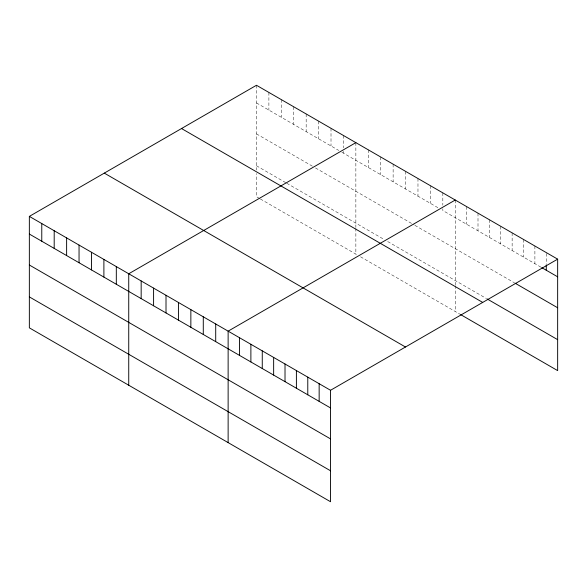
<?xml version="1.0" encoding="UTF-8"?>
<svg xmlns="http://www.w3.org/2000/svg" width="587" height="587" viewBox="0 0 587 587"><rect width="100%" height="100%" fill="white"/><g stroke="black" fill="none" stroke-linecap="round" stroke-linejoin="round"><path stroke-width="0.44" stroke-dasharray="2.94 2.2" d="M256.468 102.93L338.772 150.448M341.883 152.238L438.944 208.275M540.965 267.18L442.825 210.52L442.825 208.752M256.468 133.88L312.372 166.158M315.483 167.948L414.092 224.887M414.87 225.335L514.41 282.802M256.468 165.769L285.972 182.806M286.75 183.254L384.588 239.738M387.691 241.536L486.352 298.49M259.571 198.516L256.468 196.726L256.468 173.51M260.349 198.964L357.41 255M360.521 256.798L459.797 314.118M546.27 253.467L546.27 264.062M534.896 246.012L534.896 263.673M523.516 239.445L523.516 257.106M512.135 232.878L512.135 250.539M500.762 226.303L500.762 243.965M489.382 219.736L489.382 237.397M478.001 213.169L478.001 230.83M466.628 206.602L466.628 224.263M455.248 200.028L455.248 284.834M455.248 285.693L455.248 311.484M442.825 192.859L442.825 205.223M430.403 185.683L430.403 203.344M417.973 178.514L417.973 196.175M405.551 171.338L405.551 188.999M393.129 164.169L393.129 181.831M380.706 156.993L380.706 174.655M368.284 149.824L368.284 167.486M355.861 142.648L355.861 227.455M355.861 228.314L355.861 254.105M343.432 135.472L343.432 147.836M343.432 151.373L343.432 153.134M331.009 128.304L331.009 145.965M318.587 121.127L318.587 138.789M306.165 113.959L306.165 131.62M293.742 106.783L293.742 124.444M281.312 99.614L281.312 117.275M268.89 92.438L268.89 110.099M256.468 85.269L256.468 170.069"/><path stroke-width="0.88" d="M29.35 216.39L330.532 390.274L330.532 501.731L29.35 327.847L29.35 216.39L256.468 85.269L557.65 259.153L557.65 370.61L460.56 314.551M355.861 142.648L128.736 273.777L128.736 385.233M455.248 200.028L228.13 331.156L228.13 442.613M330.532 390.274L557.65 259.153M541.72 267.613L557.65 276.815M515.173 283.242L557.65 307.764M487.107 298.93L557.65 339.653M181.522 128.538L482.697 302.422M104.303 173.121L405.478 347.005M29.35 234.052L330.532 407.936M29.35 265.008L330.532 438.893M29.35 296.897L330.532 470.781M546.27 264.942L546.27 270.247M319.152 383.707L319.152 401.369M307.779 377.14L307.779 394.802M296.398 370.573L296.398 388.234M285.018 363.999L285.018 381.66M273.645 357.432L273.645 375.093M262.264 350.865L262.264 368.526M250.884 344.29L250.884 361.959M239.511 337.723L239.511 355.384M215.708 323.98L215.708 341.641M203.285 316.811L203.285 334.473M190.856 309.635L190.856 327.297M178.433 302.466L178.433 320.128M166.011 295.29L166.011 312.952M153.589 288.122L153.589 305.783M141.166 280.946L141.166 298.607M116.314 266.601L116.314 284.262M103.892 259.425L103.892 277.093M91.469 252.256L91.469 269.917M79.047 245.08L79.047 262.741M66.624 237.911L66.624 255.572M54.195 230.735L54.195 248.396M41.772 223.566L41.772 241.228"/></g></svg>
